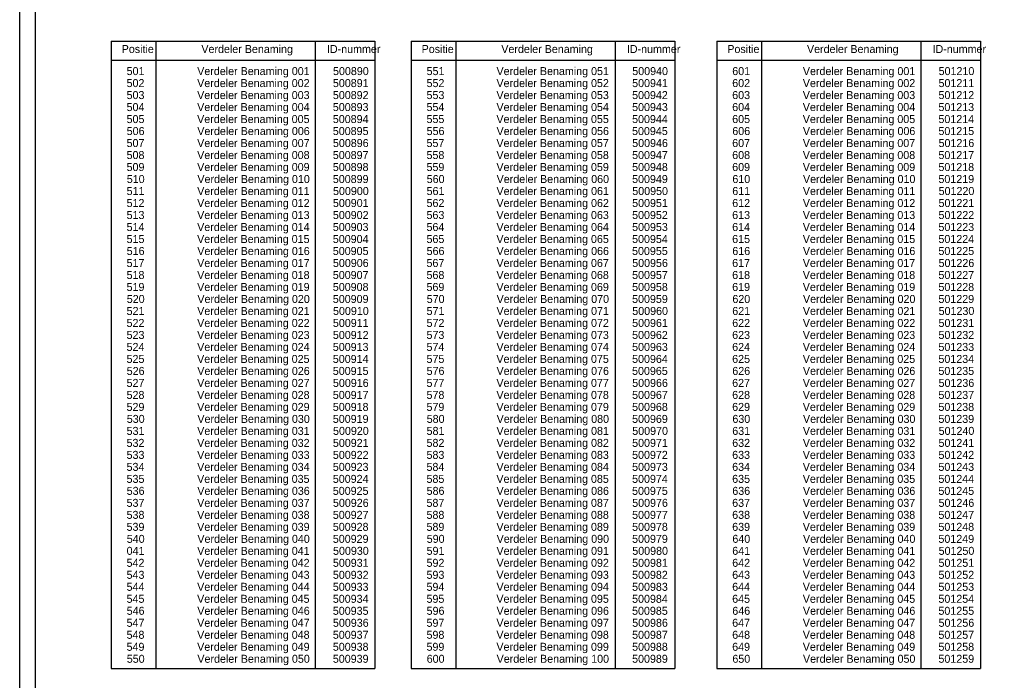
# Model space of a CAD drawing. Extents: x 692.7 to 772, y 1563.6 to 1616.7.
# Drawn here: x 692.73 to 717.61, y 1576.21 to 1592.73 of the extents above; entities that cross this region are included whole.
import ezdxf

# ---------------------------------------------------------------- set-up
doc = ezdxf.new("R2010")
doc.units = 0
doc.layers.add('Default', color=7, linetype='Continuous')
doc.layers.add('Kader', color=7, linetype='Continuous')

msp = doc.modelspace()

# ---------------------------------------------------------------- linework, layer by layer
at = {"layer": 'Default'}
for p, q in [((695.011, 1592.194), (695.011, 1576.503)), ((695.011, 1592.194), (701.604, 1592.194)), ((696.127, 1592.194), (696.127, 1576.503)), ((700.115, 1592.194), (700.115, 1576.503)), ((701.604, 1592.194), (701.604, 1576.503)), ((702.51, 1592.194), (702.51, 1576.503)), ((702.51, 1592.194), (709.103, 1592.194)), ((703.626, 1592.194), (703.626, 1576.503)), ((707.614, 1592.194), (707.614, 1576.503)), ((709.103, 1592.194), (709.103, 1576.503)), ((710.151, 1592.194), (710.151, 1576.503)), ((710.151, 1592.194), (716.745, 1592.194)), ((711.268, 1592.194), (711.268, 1576.503)), ((715.256, 1592.194), (715.256, 1576.503)), ((716.745, 1592.194), (716.745, 1576.503)), ((695.011, 1591.718), (701.604, 1591.718)), ((702.51, 1591.718), (709.103, 1591.718)), ((710.151, 1591.718), (716.745, 1591.718)), ((695.011, 1576.503), (701.604, 1576.503)), ((702.51, 1576.503), (709.103, 1576.503)), ((710.151, 1576.503), (716.745, 1576.503))]:
    msp.add_line(p, q, dxfattribs=at)
at = {"layer": 'Kader'}
for points in [[(692.73, 1616.711), (770.894, 1616.711), (770.894, 1563.581), (692.73, 1563.581)], [(693.124, 1616.316), (770.5, 1616.316), (770.5, 1563.975), (693.124, 1563.975)]]:
    msp.add_lwpolyline(points, close=True, dxfattribs=at)

# ---------------------------------------------------------------- texts
at = {"layer": 'Default'}
for s, p in [('Positie', (695.275, 1591.897)), ('Verdeler Benaming', (697.267, 1591.897)), ('ID-nummer', (700.406, 1591.897)), ('Positie', (702.773, 1591.897)), ('Verdeler Benaming', (704.765, 1591.897)), ('ID-nummer', (707.904, 1591.897)), ('Positie', (710.415, 1591.897)), ('Verdeler Benaming', (712.407, 1591.897)), ('ID-nummer', (715.546, 1591.897)), ('501', (695.398, 1591.345)), ('Verdeler Benaming 001', (697.163, 1591.345)), ('500890', (700.558, 1591.345)), ('551', (702.897, 1591.345)), ('Verdeler Benaming 051', (704.645, 1591.345)), ('500940', (708.039, 1591.345)), ('601', (710.539, 1591.345)), ('Verdeler Benaming 001', (712.304, 1591.345)), ('501210', (715.698, 1591.345)), ('502', (695.397, 1591.045)), ('Verdeler Benaming 002', (697.162, 1591.045)), ('500891', (700.555, 1591.045)), ('552', (702.896, 1591.045)), ('Verdeler Benaming 052', (704.644, 1591.045)), ('500941', (708.036, 1591.045)), ('602', (710.538, 1591.045)), ('Verdeler Benaming 002', (712.303, 1591.045)), ('501211', (715.695, 1591.045)), ('503', (695.397, 1590.745)), ('Verdeler Benaming 003', (697.162, 1590.745)), ('500892', (700.554, 1590.745)), ('553', (702.895, 1590.745)), ('Verdeler Benaming 053', (704.643, 1590.745)), ('500942', (708.035, 1590.745)), ('603', (710.537, 1590.745)), ('Verdeler Benaming 003', (712.302, 1590.745)), ('501212', (715.694, 1590.745)), ('504', (695.397, 1590.445)), ('Verdeler Benaming 004', (697.162, 1590.445)), ('500893', (700.553, 1590.445)), ('554', (702.895, 1590.445)), ('Verdeler Benaming 054', (704.644, 1590.445)), ('500943', (708.035, 1590.445)), ('604', (710.537, 1590.445)), ('Verdeler Benaming 004', (712.302, 1590.445)), ('501213', (715.693, 1590.445)), ('505', (695.397, 1590.145)), ('Verdeler Benaming 005', (697.161, 1590.145)), ('500894', (700.553, 1590.145)), ('555', (702.895, 1590.145)), ('Verdeler Benaming 055', (704.643, 1590.145)), ('500944', (708.035, 1590.145)), ('605', (710.537, 1590.145)), ('Verdeler Benaming 005', (712.302, 1590.145)), ('501214', (715.693, 1590.145)), ('506', (695.4, 1589.845)), ('Verdeler Benaming 006', (697.165, 1589.845)), ('500895', (700.553, 1589.845)), ('556', (702.898, 1589.845)), ('Verdeler Benaming 056', (704.646, 1589.845)), ('500945', (708.034, 1589.845)), ('606', (710.54, 1589.845)), ('Verdeler Benaming 006', (712.305, 1589.845)), ('501215', (715.693, 1589.845)), ('507', (695.397, 1589.545)), ('Verdeler Benaming 007', (697.162, 1589.545)), ('500896', (700.556, 1589.545)), ('557', (702.895, 1589.545)), ('Verdeler Benaming 057', (704.643, 1589.545)), ('500946', (708.037, 1589.545)), ('607', (710.537, 1589.545)), ('Verdeler Benaming 007', (712.302, 1589.545)), ('501216', (715.696, 1589.545)), ('508', (695.397, 1589.245)), ('Verdeler Benaming 008', (697.162, 1589.245)), ('500897', (700.553, 1589.245)), ('558', (702.895, 1589.245)), ('Verdeler Benaming 058', (704.643, 1589.245)), ('500947', (708.035, 1589.245)), ('608', (710.537, 1589.245)), ('Verdeler Benaming 008', (712.302, 1589.245)), ('501217', (715.693, 1589.245)), ('509', (695.397, 1588.945)), ('Verdeler Benaming 009', (697.162, 1588.945)), ('500898', (700.553, 1588.945)), ('559', (702.895, 1588.945)), ('Verdeler Benaming 059', (704.643, 1588.945)), ('500948', (708.035, 1588.945)), ('609', (710.537, 1588.945)), ('Verdeler Benaming 009', (712.302, 1588.945)), ('501218', (715.693, 1588.945)), ('510', (695.402, 1588.645)), ('Verdeler Benaming 010', (697.167, 1588.645)), ('500899', (700.553, 1588.645)), ('560', (702.9, 1588.645)), ('Verdeler Benaming 060', (704.648, 1588.645)), ('500949', (708.035, 1588.645)), ('610', (710.542, 1588.645)), ('Verdeler Benaming 010', (712.307, 1588.645)), ('501219', (715.693, 1588.645)), ('Verdeler Benaming 011', (697.163, 1588.345)), ('Verdeler Benaming 061', (704.645, 1588.345)), ('Verdeler Benaming 011', (712.304, 1588.345)), ('511', (695.398, 1588.345)), ('500900', (700.558, 1588.345)), ('561', (702.897, 1588.345)), ('500950', (708.039, 1588.345)), ('611', (710.539, 1588.345)), ('501220', (715.698, 1588.345)), ('512', (695.397, 1588.045)), ('Verdeler Benaming 012', (697.162, 1588.045)), ('500901', (700.555, 1588.045)), ('562', (702.896, 1588.045)), ('Verdeler Benaming 062', (704.644, 1588.045)), ('500951', (708.036, 1588.045)), ('612', (710.538, 1588.045)), ('Verdeler Benaming 012', (712.303, 1588.045)), ('501221', (715.695, 1588.045)), ('513', (695.397, 1587.745)), ('Verdeler Benaming 013', (697.162, 1587.745)), ('500902', (700.554, 1587.745)), ('563', (702.895, 1587.745)), ('Verdeler Benaming 063', (704.643, 1587.745)), ('500952', (708.035, 1587.745)), ('613', (710.537, 1587.745)), ('Verdeler Benaming 013', (712.302, 1587.745)), ('501222', (715.694, 1587.745)), ('514', (695.397, 1587.445)), ('Verdeler Benaming 014', (697.162, 1587.445)), ('500903', (700.553, 1587.445)), ('564', (702.895, 1587.445)), ('Verdeler Benaming 064', (704.644, 1587.445)), ('500953', (708.035, 1587.445)), ('614', (710.537, 1587.445)), ('Verdeler Benaming 014', (712.302, 1587.445)), ('501223', (715.693, 1587.445)), ('515', (695.397, 1587.145)), ('Verdeler Benaming 015', (697.161, 1587.145)), ('500904', (700.553, 1587.145)), ('565', (702.895, 1587.145)), ('Verdeler Benaming 065', (704.643, 1587.145)), ('500954', (708.035, 1587.145)), ('615', (710.537, 1587.145)), ('Verdeler Benaming 015', (712.302, 1587.145)), ('501224', (715.693, 1587.145)), ('516', (695.4, 1586.845)), ('Verdeler Benaming 016', (697.165, 1586.845)), ('500905', (700.553, 1586.845)), ('566', (702.898, 1586.845)), ('Verdeler Benaming 066', (704.646, 1586.845)), ('500955', (708.034, 1586.845)), ('616', (710.54, 1586.845)), ('Verdeler Benaming 016', (712.305, 1586.845)), ('501225', (715.693, 1586.845)), ('517', (695.397, 1586.545)), ('Verdeler Benaming 017', (697.162, 1586.545)), ('500906', (700.556, 1586.545)), ('567', (702.895, 1586.545)), ('Verdeler Benaming 067', (704.643, 1586.545)), ('500956', (708.037, 1586.545)), ('617', (710.537, 1586.545)), ('Verdeler Benaming 017', (712.302, 1586.545)), ('501226', (715.696, 1586.545)), ('518', (695.397, 1586.245)), ('Verdeler Benaming 018', (697.162, 1586.245)), ('500907', (700.553, 1586.245)), ('568', (702.895, 1586.245)), ('Verdeler Benaming 068', (704.643, 1586.245)), ('500957', (708.035, 1586.245)), ('618', (710.537, 1586.245)), ('Verdeler Benaming 018', (712.302, 1586.245)), ('501227', (715.693, 1586.245)), ('519', (695.397, 1585.945)), ('Verdeler Benaming 019', (697.162, 1585.945)), ('500908', (700.553, 1585.945)), ('569', (702.895, 1585.945)), ('Verdeler Benaming 069', (704.643, 1585.945)), ('500958', (708.035, 1585.945)), ('619', (710.537, 1585.945)), ('Verdeler Benaming 019', (712.302, 1585.945)), ('501228', (715.693, 1585.945)), ('520', (695.402, 1585.645)), ('Verdeler Benaming 020', (697.167, 1585.645)), ('500909', (700.553, 1585.645)), ('570', (702.9, 1585.645)), ('Verdeler Benaming 070', (704.648, 1585.645)), ('500959', (708.035, 1585.645)), ('620', (710.542, 1585.645)), ('Verdeler Benaming 020', (712.307, 1585.645)), ('501229', (715.693, 1585.645)), ('521', (695.398, 1585.345)), ('Verdeler Benaming 021', (697.163, 1585.345)), ('500910', (700.558, 1585.345)), ('571', (702.897, 1585.345)), ('Verdeler Benaming 071', (704.645, 1585.345)), ('500960', (708.039, 1585.345)), ('621', (710.539, 1585.345)), ('Verdeler Benaming 021', (712.304, 1585.345)), ('501230', (715.698, 1585.345)), ('522', (695.397, 1585.045)), ('Verdeler Benaming 022', (697.162, 1585.045)), ('500911', (700.555, 1585.045)), ('572', (702.896, 1585.045)), ('Verdeler Benaming 072', (704.644, 1585.045)), ('500961', (708.036, 1585.045)), ('622', (710.538, 1585.045)), ('Verdeler Benaming 022', (712.303, 1585.045)), ('501231', (715.695, 1585.045)), ('523', (695.397, 1584.745)), ('Verdeler Benaming 023', (697.162, 1584.745)), ('500912', (700.554, 1584.745)), ('573', (702.895, 1584.745)), ('Verdeler Benaming 073', (704.643, 1584.745)), ('500962', (708.035, 1584.745)), ('623', (710.537, 1584.745)), ('Verdeler Benaming 023', (712.302, 1584.745)), ('501232', (715.694, 1584.745)), ('524', (695.397, 1584.445)), ('Verdeler Benaming 024', (697.162, 1584.445)), ('500913', (700.553, 1584.445)), ('574', (702.895, 1584.445)), ('Verdeler Benaming 074', (704.644, 1584.445)), ('500963', (708.035, 1584.445)), ('624', (710.537, 1584.445)), ('Verdeler Benaming 024', (712.302, 1584.445)), ('501233', (715.693, 1584.445)), ('525', (695.397, 1584.145)), ('Verdeler Benaming 025', (697.161, 1584.145)), ('500914', (700.553, 1584.145)), ('575', (702.895, 1584.145)), ('Verdeler Benaming 075', (704.643, 1584.145)), ('500964', (708.035, 1584.145)), ('625', (710.537, 1584.145)), ('Verdeler Benaming 025', (712.302, 1584.145)), ('501234', (715.693, 1584.145)), ('526', (695.4, 1583.845)), ('Verdeler Benaming 026', (697.165, 1583.845)), ('500915', (700.553, 1583.845)), ('576', (702.898, 1583.845)), ('Verdeler Benaming 076', (704.646, 1583.845)), ('500965', (708.034, 1583.845)), ('626', (710.54, 1583.845)), ('Verdeler Benaming 026', (712.305, 1583.845)), ('501235', (715.693, 1583.845)), ('527', (695.397, 1583.545)), ('Verdeler Benaming 027', (697.162, 1583.545)), ('500916', (700.556, 1583.545)), ('577', (702.895, 1583.545)), ('Verdeler Benaming 077', (704.643, 1583.545)), ('500966', (708.037, 1583.545)), ('627', (710.537, 1583.545)), ('Verdeler Benaming 027', (712.302, 1583.545)), ('501236', (715.696, 1583.545)), ('528', (695.397, 1583.245)), ('Verdeler Benaming 028', (697.162, 1583.245)), ('500917', (700.553, 1583.245)), ('578', (702.895, 1583.245)), ('Verdeler Benaming 078', (704.643, 1583.245)), ('500967', (708.035, 1583.245)), ('628', (710.537, 1583.245)), ('Verdeler Benaming 028', (712.302, 1583.245)), ('501237', (715.693, 1583.245)), ('529', (695.397, 1582.945)), ('Verdeler Benaming 029', (697.162, 1582.945)), ('500918', (700.553, 1582.945)), ('579', (702.895, 1582.945)), ('Verdeler Benaming 079', (704.643, 1582.945)), ('500968', (708.035, 1582.945)), ('629', (710.537, 1582.945)), ('Verdeler Benaming 029', (712.302, 1582.945)), ('501238', (715.693, 1582.945)), ('530', (695.402, 1582.645)), ('Verdeler Benaming 030', (697.167, 1582.645)), ('500919', (700.553, 1582.645)), ('580', (702.9, 1582.645)), ('Verdeler Benaming 080', (704.648, 1582.645)), ('500969', (708.035, 1582.645)), ('630', (710.542, 1582.645)), ('Verdeler Benaming 030', (712.307, 1582.645)), ('501239', (715.693, 1582.645)), ('531', (695.398, 1582.345)), ('Verdeler Benaming 031', (697.163, 1582.345)), ('500920', (700.558, 1582.345)), ('581', (702.897, 1582.345)), ('Verdeler Benaming 081', (704.645, 1582.345)), ('500970', (708.039, 1582.345)), ('631', (710.539, 1582.345)), ('Verdeler Benaming 031', (712.304, 1582.345)), ('501240', (715.698, 1582.345)), ('532', (695.397, 1582.045)), ('Verdeler Benaming 032', (697.162, 1582.045)), ('500921', (700.555, 1582.045)), ('582', (702.896, 1582.045)), ('Verdeler Benaming 082', (704.644, 1582.045)), ('500971', (708.036, 1582.045)), ('632', (710.538, 1582.045)), ('Verdeler Benaming 032', (712.303, 1582.045)), ('501241', (715.695, 1582.045)), ('533', (695.397, 1581.745)), ('Verdeler Benaming 033', (697.162, 1581.745)), ('500922', (700.554, 1581.745)), ('583', (702.895, 1581.745)), ('Verdeler Benaming 083', (704.643, 1581.745)), ('500972', (708.035, 1581.745)), ('633', (710.537, 1581.745)), ('Verdeler Benaming 033', (712.302, 1581.745)), ('501242', (715.694, 1581.745)), ('534', (695.397, 1581.445)), ('Verdeler Benaming 034', (697.162, 1581.445)), ('500923', (700.553, 1581.445)), ('584', (702.895, 1581.445)), ('Verdeler Benaming 084', (704.644, 1581.445)), ('500973', (708.035, 1581.445)), ('634', (710.537, 1581.445)), ('Verdeler Benaming 034', (712.302, 1581.445)), ('501243', (715.693, 1581.445)), ('535', (695.397, 1581.145)), ('Verdeler Benaming 035', (697.161, 1581.145)), ('500924', (700.553, 1581.145)), ('585', (702.895, 1581.145)), ('Verdeler Benaming 085', (704.643, 1581.145)), ('500974', (708.035, 1581.145)), ('635', (710.537, 1581.145)), ('Verdeler Benaming 035', (712.302, 1581.145)), ('501244', (715.693, 1581.145)), ('536', (695.4, 1580.845)), ('Verdeler Benaming 036', (697.165, 1580.845)), ('500925', (700.553, 1580.845)), ('586', (702.898, 1580.845)), ('Verdeler Benaming 086', (704.646, 1580.845)), ('500975', (708.034, 1580.845)), ('636', (710.54, 1580.845)), ('Verdeler Benaming 036', (712.305, 1580.845)), ('501245', (715.693, 1580.845)), ('537', (695.397, 1580.545)), ('Verdeler Benaming 037', (697.162, 1580.545)), ('500926', (700.556, 1580.545)), ('587', (702.895, 1580.545)), ('Verdeler Benaming 087', (704.643, 1580.545)), ('500976', (708.037, 1580.545)), ('637', (710.537, 1580.545)), ('Verdeler Benaming 037', (712.302, 1580.545)), ('501246', (715.696, 1580.545)), ('538', (695.397, 1580.245)), ('Verdeler Benaming 038', (697.162, 1580.245)), ('500927', (700.553, 1580.245)), ('588', (702.895, 1580.245)), ('Verdeler Benaming 088', (704.643, 1580.245)), ('500977', (708.035, 1580.245)), ('638', (710.537, 1580.245)), ('Verdeler Benaming 038', (712.302, 1580.245)), ('501247', (715.693, 1580.245)), ('539', (695.397, 1579.945)), ('Verdeler Benaming 039', (697.162, 1579.945)), ('500928', (700.553, 1579.945)), ('589', (702.895, 1579.945)), ('Verdeler Benaming 089', (704.643, 1579.945)), ('500978', (708.035, 1579.945)), ('639', (710.537, 1579.945)), ('Verdeler Benaming 039', (712.302, 1579.945)), ('501248', (715.693, 1579.945)), ('540', (695.402, 1579.645)), ('Verdeler Benaming 040', (697.167, 1579.645)), ('500929', (700.553, 1579.645)), ('590', (702.9, 1579.645)), ('Verdeler Benaming 090', (704.648, 1579.645)), ('500979', (708.035, 1579.645)), ('640', (710.542, 1579.645)), ('Verdeler Benaming 040', (712.307, 1579.645)), ('501249', (715.693, 1579.645)), ('041', (695.398, 1579.345)), ('Verdeler Benaming 041', (697.163, 1579.345)), ('500930', (700.558, 1579.345)), ('591', (702.897, 1579.345)), ('Verdeler Benaming 091', (704.645, 1579.345)), ('500980', (708.039, 1579.345)), ('641', (710.539, 1579.345)), ('Verdeler Benaming 041', (712.304, 1579.345)), ('501250', (715.698, 1579.345)), ('542', (695.397, 1579.045)), ('Verdeler Benaming 042', (697.162, 1579.045)), ('500931', (700.555, 1579.045)), ('592', (702.896, 1579.045)), ('Verdeler Benaming 092', (704.644, 1579.045)), ('500981', (708.036, 1579.045)), ('642', (710.538, 1579.045)), ('Verdeler Benaming 042', (712.303, 1579.045)), ('501251', (715.695, 1579.045)), ('543', (695.397, 1578.745)), ('Verdeler Benaming 043', (697.162, 1578.745)), ('500932', (700.554, 1578.745)), ('593', (702.895, 1578.745)), ('Verdeler Benaming 093', (704.643, 1578.745)), ('500982', (708.035, 1578.745)), ('643', (710.537, 1578.745)), ('Verdeler Benaming 043', (712.302, 1578.745)), ('501252', (715.694, 1578.745)), ('544', (695.397, 1578.445)), ('Verdeler Benaming 044', (697.162, 1578.445)), ('500933', (700.553, 1578.445)), ('594', (702.895, 1578.445)), ('Verdeler Benaming 094', (704.644, 1578.445)), ('500983', (708.035, 1578.445)), ('644', (710.537, 1578.445)), ('Verdeler Benaming 044', (712.302, 1578.445)), ('501253', (715.693, 1578.445)), ('Verdeler Benaming 045', (697.161, 1578.145)), ('Verdeler Benaming 095', (704.643, 1578.145)), ('Verdeler Benaming 045', (712.302, 1578.145)), ('545', (695.397, 1578.145)), ('500934', (700.553, 1578.145)), ('595', (702.895, 1578.145)), ('500984', (708.035, 1578.145)), ('645', (710.537, 1578.145)), ('501254', (715.693, 1578.145)), ('546', (695.4, 1577.845)), ('Verdeler Benaming 046', (697.165, 1577.845)), ('500935', (700.553, 1577.845)), ('596', (702.898, 1577.845)), ('Verdeler Benaming 096', (704.646, 1577.845)), ('500985', (708.034, 1577.845)), ('646', (710.54, 1577.845)), ('Verdeler Benaming 046', (712.305, 1577.845)), ('501255', (715.693, 1577.845)), ('547', (695.397, 1577.545)), ('Verdeler Benaming 047', (697.162, 1577.545)), ('500936', (700.556, 1577.545)), ('597', (702.895, 1577.545)), ('Verdeler Benaming 097', (704.643, 1577.545)), ('500986', (708.037, 1577.545)), ('647', (710.537, 1577.545)), ('Verdeler Benaming 047', (712.302, 1577.545)), ('501256', (715.696, 1577.545)), ('548', (695.397, 1577.245)), ('Verdeler Benaming 048', (697.162, 1577.245)), ('500937', (700.553, 1577.245)), ('598', (702.895, 1577.245)), ('Verdeler Benaming 098', (704.643, 1577.245)), ('500987', (708.035, 1577.245)), ('648', (710.537, 1577.245)), ('Verdeler Benaming 048', (712.302, 1577.245)), ('501257', (715.693, 1577.245)), ('549', (695.397, 1576.945)), ('Verdeler Benaming 049', (697.162, 1576.945)), ('500938', (700.553, 1576.945)), ('599', (702.895, 1576.945)), ('Verdeler Benaming 099', (704.643, 1576.945)), ('500988', (708.035, 1576.945)), ('649', (710.537, 1576.945)), ('Verdeler Benaming 049', (712.302, 1576.945)), ('501258', (715.693, 1576.945)), ('550', (695.402, 1576.645)), ('Verdeler Benaming 050', (697.167, 1576.645)), ('500939', (700.553, 1576.645)), ('600', (702.9, 1576.645)), ('Verdeler Benaming 100', (704.648, 1576.645)), ('500989', (708.035, 1576.645)), ('650', (710.542, 1576.645)), ('Verdeler Benaming 050', (712.307, 1576.645)), ('501259', (715.693, 1576.645))]:
    msp.add_text(s, height=0.2, dxfattribs=at).set_placement(p)

doc.saveas('drawing.dxf')
